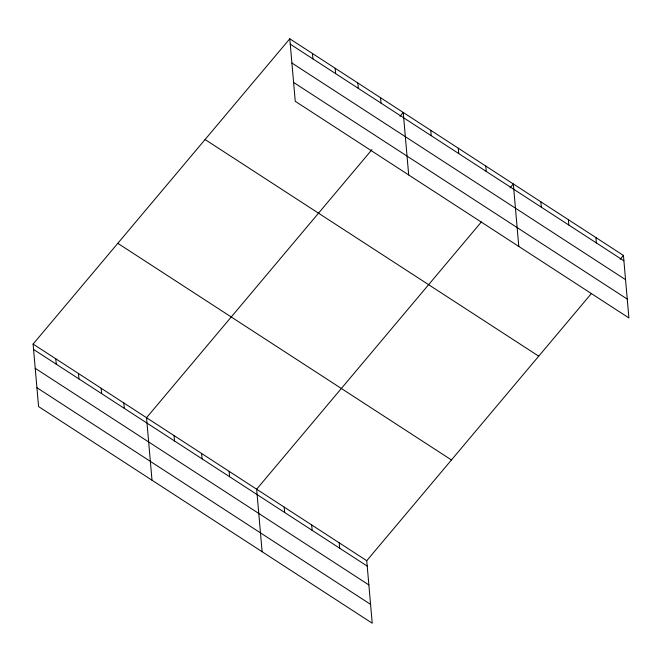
<?xml version="1.0" encoding="UTF-8"?>
<svg xmlns="http://www.w3.org/2000/svg" width="662" height="662" viewBox="0 0 662 662"><rect width="100%" height="100%" fill="white"/><g stroke="black" fill="none" stroke-linecap="round" stroke-linejoin="round"><path stroke-width="0.99" d="M591.505 293.398L366.748 560.706L372.218 623.207L38.57 406.567L33.1 344.066L289.782 38.793L623.43 255.433L628.9 317.934L295.252 101.294L289.782 38.793M371.945 149.645L146.542 417.722L152.012 480.231M399.964 116.322L403.224 112.449L408.694 174.95M481.398 221.911L256.649 489.218L262.111 551.719M510.071 187.818L513.323 183.937L518.793 246.446M620.17 259.305L623.43 255.433M290.254 44.172L623.902 260.811M291.901 63.022L625.549 279.662M293.597 82.444L627.253 299.083M205.079 139.533L538.727 356.173M117.803 243.326L451.459 459.966M33.1 344.066L366.748 560.706M33.572 349.453L367.22 566.093M35.218 368.304L368.875 584.943M36.923 387.717L370.571 604.365M595.908 237.559L596.379 242.946M568.377 219.685L568.848 225.072M540.854 201.811L541.326 207.198M485.8 166.063L486.272 171.45M458.278 148.197L458.749 153.576M430.747 130.323L431.219 135.702M380.534 97.719L381.006 103.098M357.844 82.982L358.316 88.369M335.154 68.252L335.626 73.639M312.472 53.523L312.944 58.91M339.225 542.832L339.697 548.219M311.694 524.958L312.166 530.345M284.172 507.092L284.643 512.471M229.118 471.344L229.59 476.723M201.596 453.47L202.067 458.857M174.065 435.596L174.536 440.983M123.852 402.993L124.324 408.38M101.162 388.263L101.634 393.642M78.48 373.534L78.944 378.912M55.79 358.796L56.262 364.183"/></g></svg>
